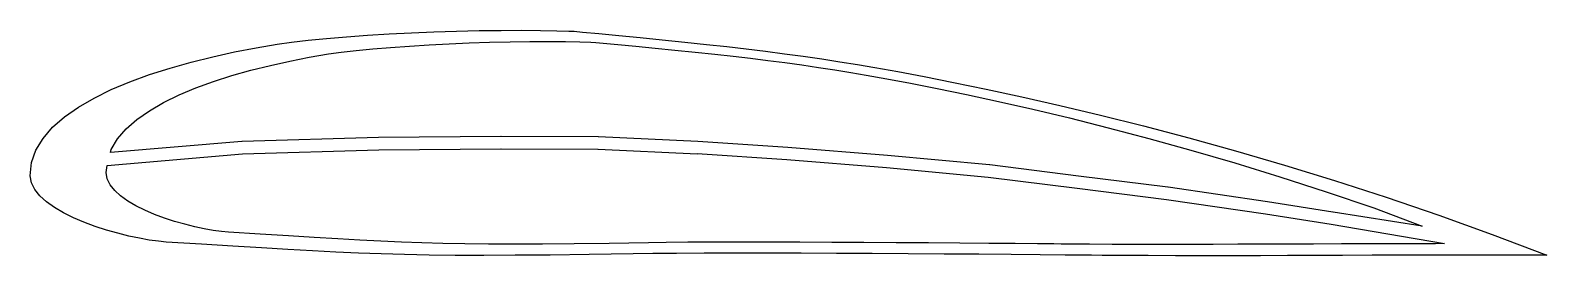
# Model space of a CAD drawing. Extents: x -1 to 417, y 44 to 106.
import ezdxf

# ---------------------------------------------------------------- set-up
doc = ezdxf.new("R2010")
doc.units = 0
doc.layers.add('profile', color=7, linetype='CONTINUOUS')

msp = doc.modelspace()

# ---------------------------------------------------------------- linework, layer by layer
at = {"layer": 'profile', "color": 7}
for points in [[(149.094488, 105.726194), (151.370661, 105.517598), (155.844608, 105.101185), (161.328782, 104.58117), (167.260777, 104.005815), (173.312614, 103.402387), (179.468886, 102.770184), (185.479756, 102.12948), (191.095394, 101.500557), (196.417609, 100.872203), (201.704486, 100.219248), (206.940626, 99.540969), (212.110623, 98.836667), (217.19907, 98.105629), (222.190563, 97.347154), (227.069694, 96.56053), (231.821054, 95.745049), (238.111164, 94.606765), (245.351801, 93.240144), (253.489693, 91.634212), (262.471582, 89.778002), (272.244198, 87.660531), (282.754283, 85.270823), (293.948571, 82.597905), (305.773795, 79.630804), (318.176672, 76.358536), (331.103973, 72.77014), (344.502389, 68.854631), (358.31869, 64.601034), (372.499595, 59.998376), (386.991847, 55.035682), (401.742192, 49.701975), (416.697317, 43.986284), (405.897096, 44.019005), (395.743925, 44.033624), (386.183986, 44.03306), (377.163458, 44.020331), (368.628579, 43.998431), (360.525442, 43.970192), (352.800315, 43.938625), (345.399319, 43.906692), (337.895877, 43.881969), (330.07643, 43.86941), (322.206692, 43.867999), (314.552346, 43.87672), (307.059543, 43.898536), (300.100508, 43.931155), (294.366994, 43.968315), (291.402729, 43.993207), (289.160474, 44.016406), (284.149928, 44.064762), (277.347814, 44.126227), (269.304825, 44.194008), (260.411898, 44.263291), (250.846984, 44.331893), (240.947763, 44.395659), (231.051926, 44.450432), (221.25753, 44.495021), (211.556124, 44.529539), (202.125635, 44.551807), (193.144009, 44.559652), (184.789161, 44.550875), (177.23904, 44.523302), (170.671568, 44.474777), (165.264684, 44.403098), (153.229486, 44.206629), (142.479312, 44.065495), (132.853268, 43.979234), (124.190485, 43.947397), (116.330074, 43.969523), (109.11116, 44.045181), (102.37285, 44.173917), (95.954307, 44.355256), (89.694598, 44.588766), (83.432869, 44.873991), (77.008221, 45.210485), (70.259794, 45.597781), (63.026706, 46.035438), (55.148086, 46.522996), (46.463025, 47.060011), (36.810655, 47.646032), (34.627979, 47.84129), (32.136296, 48.183575), (29.397341, 48.668416), (26.472908, 49.291331), (23.424707, 50.047856), (20.314529, 50.933514), (17.204083, 51.943842), (14.155132, 53.074359), (11.22947, 54.320587), (8.488778, 55.678071), (5.994848, 57.142327), (3.809445, 58.708883), (1.994276, 60.373269), (0.611136, 62.131014), (-0.278241, 63.977639), (-0.612117, 65.908683), (-0.246672, 69.535489), (0.94048, 72.968384), (2.884182, 76.210104), (5.519279, 79.263404), (8.780613, 82.131033), (12.603085, 84.815723), (16.921457, 87.32025), (21.670655, 89.647331), (26.785494, 91.799727), (32.20082, 93.78019), (37.851477, 95.591461), (43.672332, 97.236286), (49.598237, 98.717414), (55.564, 100.037599), (61.504527, 101.199575), (67.354632, 102.206101), (71.293768, 102.767997), (75.838712, 103.293534), (80.893015, 103.780757), (86.360334, 104.227667), (92.144247, 104.632292), (98.148359, 104.992653), (104.276301, 105.306769), (110.431655, 105.572665), (116.65479, 105.776113), (122.907917, 105.909892), (128.977428, 105.982514), (134.649719, 106.002495), (139.828393, 105.967855), (144.260769, 105.8906), (147.576956, 105.793236), (149.094488, 105.726197)], [(154.989299, 102.6471), (157.037855, 102.459363), (161.064407, 102.084591), (166.000163, 101.616579), (171.338959, 101.098759), (176.785613, 100.555674), (182.326257, 99.986691), (187.736041, 99.410058), (192.790115, 98.844026), (197.580108, 98.278508), (202.338297, 97.690849), (207.050823, 97.080398), (211.703821, 96.446525), (216.283423, 95.788592), (220.775766, 95.105964), (225.166984, 94.398003), (229.443209, 93.66407), (235.104308, 92.639614), (241.620881, 91.409655), (248.944984, 89.964316), (257.028683, 88.293727), (265.824038, 86.388003), (275.283115, 84.237266), (285.357974, 81.83164), (296.000676, 79.161249), (307.163264, 76.216208), (318.797836, 72.986651), (330.85641, 69.462693), (343.291081, 65.634456), (356.053896, 61.492064), (369.096923, 57.025639), (382.465755, 52.02759), (357.893008, 55.897648), (357.884372, 55.906462), (357.875736, 55.906462), (339.86645, 58.746321), (339.857814, 58.746321), (339.849178, 58.746321), (312.508898, 62.741531), (312.491372, 62.741531), (312.473846, 62.741531), (287.876409, 65.837156), (263.42892, 68.879862), (263.402476, 68.888676), (263.384848, 68.888676), (235.294917, 71.53451), (235.277289, 71.53451), (235.268475, 71.53451), (207.875282, 73.730551), (207.866468, 73.730551), (207.857654, 73.730551), (183.110294, 75.379788), (183.092667, 75.379788), (183.075039, 75.379788), (155.734761, 76.623329), (155.699483, 76.632143), (155.664207, 76.632143), (128.923651, 76.729156), (128.914838, 76.729156), (128.906024, 76.729156), (128.905516, 76.729199), (95.224059, 76.429337), (95.206406, 76.429337), (95.197592, 76.429337), (57.679674, 75.379824), (57.626758, 75.379824), (57.582661, 75.37101), (21.487548, 72.346228), (21.650692, 73.165071), (23.400023, 76.082619), (25.771611, 78.830589), (28.706812, 81.411455), (32.147037, 83.827676), (36.033572, 86.081751), (40.30785, 88.176123), (44.911204, 90.113279), (49.784998, 91.895696), (54.870589, 93.52584), (60.109359, 95.006183), (65.442673, 96.339198), (70.81186, 97.527364), (76.158334, 98.573143), (81.423429, 99.479016), (84.968652, 99.984723), (89.059101, 100.457706), (93.607974, 100.896207), (98.528561, 101.298426), (103.734083, 101.662588), (109.137783, 101.986913), (114.652931, 102.269618), (120.192749, 102.508924), (125.793571, 102.692027), (131.421386, 102.812428), (136.883945, 102.877788), (141.989007, 102.895771), (146.649813, 102.864595), (150.638952, 102.795065), (153.623521, 102.707437), (154.989299, 102.647102)], [(386.111646, 47.11062), (376.973793, 47.123777), (368.369848, 47.123269), (360.251373, 47.111813), (352.569981, 47.092103), (345.277158, 47.066688), (338.324543, 47.038278), (331.663647, 47.009538), (324.910549, 46.987287), (317.873047, 46.975984), (310.790283, 46.974714), (303.901371, 46.982563), (297.157849, 47.002197), (290.894717, 47.031554), (285.734554, 47.064999), (283.066716, 47.087401), (281.048686, 47.10828), (276.539196, 47.151801), (270.417293, 47.207119), (263.178603, 47.268122), (255.174969, 47.330477), (246.566545, 47.392219), (237.657246, 47.449608), (228.750993, 47.498904), (219.936037, 47.539034), (211.204772, 47.5701), (202.717332, 47.590141), (194.633868, 47.597202), (187.114505, 47.589303), (180.319396, 47.564487), (174.408671, 47.520814), (169.542475, 47.456303), (158.710798, 47.279481), (149.035641, 47.152461), (140.372201, 47.074826), (132.575696, 47.046172), (125.501326, 47.066086), (119.004304, 47.134178), (112.939825, 47.25004), (107.163136, 47.413245), (101.529398, 47.623405), (95.893842, 47.880107), (90.111659, 48.182952), (84.038074, 48.531518), (77.528296, 48.925409), (70.437538, 49.364212), (62.620982, 49.847525), (53.93385, 50.374944), (51.969442, 50.550676), (49.726926, 50.858732), (47.261866, 51.295089), (44.629878, 51.855713), (41.886497, 52.536585), (39.087336, 53.333678), (36.287934, 54.242973), (33.543879, 55.260438), (30.910783, 56.382044), (28.444161, 57.603779), (26.199624, 58.921609), (24.232761, 60.33151), (22.599109, 61.829457), (21.354282, 63.411428), (20.553843, 65.07339), (20.253355, 66.811329), (20.538677, 68.709477), (57.767375, 71.99313), (95.258834, 73.042643), (95.285278, 73.042643), (128.913819, 73.342505), (128.931447, 73.342505), (155.583806, 73.245492), (155.654362, 73.245492), (182.924084, 71.99313), (182.924084, 72.001944), (207.609709, 70.352707), (207.627337, 70.352707), (234.976434, 68.156666), (234.994061, 68.156666), (263.013436, 65.528472), (263.013436, 65.519658), (287.452102, 62.476949), (287.460992, 62.476949), (312.049589, 59.381324), (339.354589, 55.394936), (339.354589, 55.40375), (357.346273, 52.555069), (357.346273, 52.563883), (388.614232, 47.235067), (386.111646, 47.11062)]]:
    msp.add_lwpolyline(points, dxfattribs=at)

doc.saveas('drawing.dxf')
